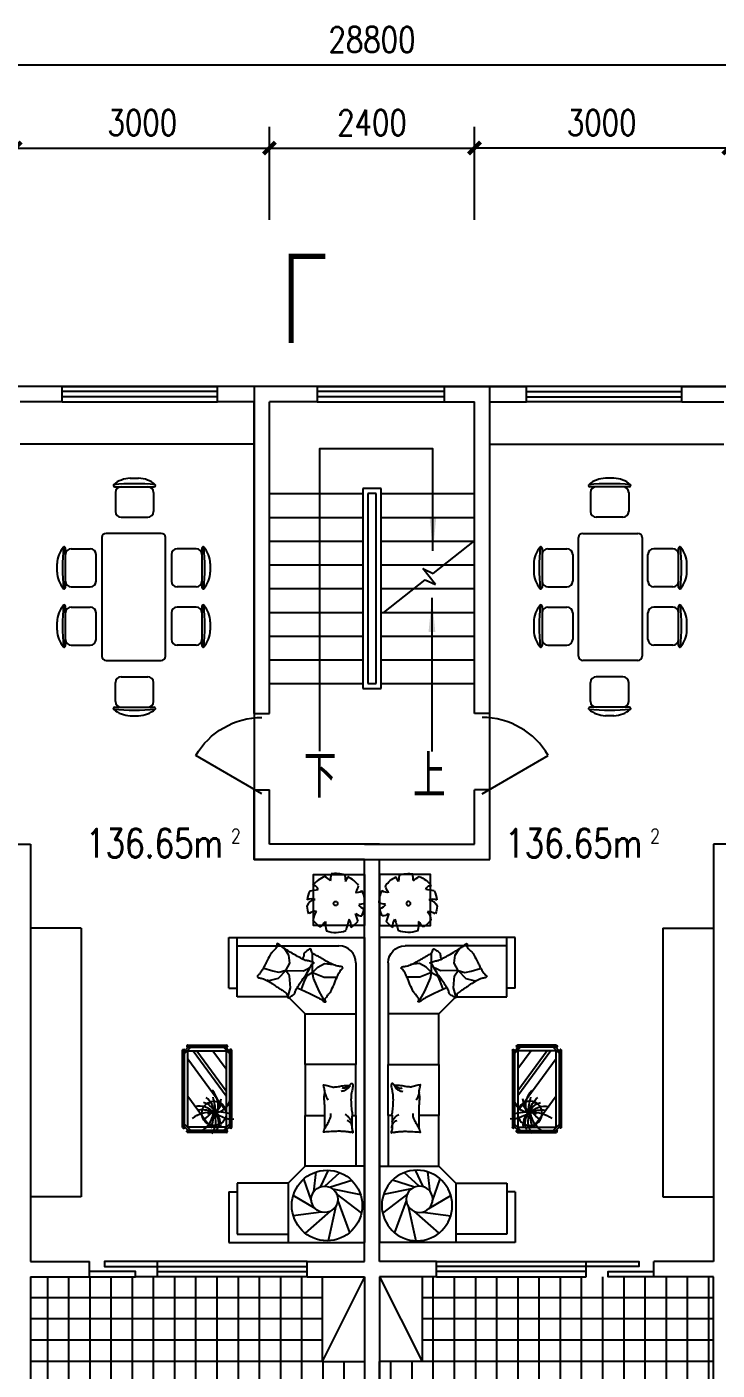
# Model space of a CAD drawing. Header units: millimetres. Extents: x 1580 to 35621, y 690 to 28147.
# Drawn here: x 17051 to 25196, y 12256 to 28100 of the extents above; entities that cross this region are included whole.
import ezdxf
from ezdxf.enums import TextEntityAlignment as Align

# ---------------------------------------------------------------- set-up
doc = ezdxf.new("R2010")
doc.units = ezdxf.units.MM
for name, color, linetype in [('FUR', 6, 'Continuous'), ('PUB_DIM', 3, 'Continuous'), ('PUB_TEXT', 7, 'Continuous'), ('RUB', 113, 'Continuous'), ('STAIR', 2, 'Continuous'), ('WALL', 4, 'Continuous'), ('WINDOW', 5, 'Continuous'), ('WINDOW_TEXT', 7, 'Continuous')]:
    doc.layers.add(name, color=color, linetype=linetype)
doc.styles.add('_HT64F', font='txt.shx', dxfattribs={"width": 0.8, "bigfont": 'HT64F.shx'})
doc.styles.add('DIM_FONT', font='SIMPLEX.shx', dxfattribs={"width": 0.8})
doc.styles.add('SIMPLEX', font='SIMPLEX.SHX')
doc.styles.get("Standard").update_dxf_attribs({"font": 'arial.ttf'})
doc.dimstyles.new('DIMN', dxfattribs={"dimtxt": 300, "dimasz": 1, "dimexe": 250, "dimexo": 300, "dimgap": 150, "dimtad": 1, "dimdec": 0, "dimdsep": 46, "dimtxsty": 'DIM_FONT', "dimblk": '_DIMX', "dimblk1": 'ARCHTICK', "dimblk2": 'ARCHTICK', "dimcen": 0.1, "dimclrt": 7, "dimadec": 0, "dimazin": 0, "dimtfac": 1, "dimtdec": 0, "dimtix": 1, "dimtmove": 2, "dimatfit": 3, "dimldrblk": '_DIMX', "dimfxl": 1, "dimtolj": 1, "dimtzin": 0, "dimarcsym": 0})

# ---------------------------------------------------------------- blocks, each defined once
blk = doc.blocks.new('_WBLK')
for p, q in [((-0.5, 0.5), (0.5, 0.5)), ((0.5, 0.1667), (-0.5, 0.1667)), ((0.5, -0.1667), (-0.5, -0.1667)), ((-0.5, -0.5), (0.5, -0.5))]:
    blk.add_line(p, q)
at = {"layer": 'WINDOW_TEXT', "style": 'SIMPLEX', "flags": 9}
blk.add_attdef('A', text='', height=1, dxfattribs=at).set_placement((0, 1.5), align=Align.MIDDLE)
blk = doc.blocks.new('_DIMX')
at = {"const_width": 50}
blk.add_lwpolyline([(-70, -70), (70, 70)], dxfattribs=at)
blk = doc.blocks.new('*D41')
at = {"color": 0, "linetype": 'ByBlock', "transparency": 16777216}
for p, q in [((-132210, -18187), (-132210, -16110)), ((-103390, -18187), (-103390, -16110)), ((-132209, -16360), (-103391, -16360))]:
    blk.add_line(p, q, dxfattribs=at)
at = {"layer": 'DEFPOINTS', "color": 0, "linetype": 'ByBlock', "transparency": 16777216}
for p in [(-103390, -16360), (-132210, -18487), (-103390, -18487)]:
    blk.add_point(p, dxfattribs=at)
at = {"color": 0, "linetype": 'ByBlock', "transparency": 16777216, "rotation": 180}
blk.add_blockref('_DIMX', (-132210, -16360), dxfattribs=at)
at = {"color": 0, "linetype": 'ByBlock', "transparency": 16777216}
blk.add_blockref('_DIMX', (-103390, -16360), dxfattribs=at)
at = {"color": 7, "linetype": 'ByBlock', "transparency": 16777216, "insert": (-117800, -16060), "char_height": 300, "attachment_point": 5, "style": 'DIM_FONT'}
blk.add_mtext('\\A1;28800', dxfattribs=at)
blk = doc.blocks.new('_ARCHTICK')
at = {"color": 0, "linetype": 'ByBlock', "const_width": 0.15}
blk.add_lwpolyline([(-0.5, -0.5), (0.5, 0.5)], dxfattribs=at)
blk = doc.blocks.new('*D39')
at = {"color": 0, "linetype": 'ByBlock', "transparency": 16777216}
for p, q in [((-119010, -18187), (-119010, -17090)), ((-116590, -18187), (-116590, -17090)), ((-119009, -17340), (-116591, -17340))]:
    blk.add_line(p, q, dxfattribs=at)
at = {"layer": 'DEFPOINTS', "color": 0, "linetype": 'ByBlock', "transparency": 16777216}
for p in [(-116590, -17340), (-119010, -18487), (-116590, -18487)]:
    blk.add_point(p, dxfattribs=at)
at = {"color": 0, "linetype": 'ByBlock', "transparency": 16777216, "rotation": 180}
blk.add_blockref('_DIMX', (-119010, -17340), dxfattribs=at)
at = {"color": 0, "linetype": 'ByBlock', "transparency": 16777216}
blk.add_blockref('_DIMX', (-116590, -17340), dxfattribs=at)
at = {"color": 7, "linetype": 'ByBlock', "transparency": 16777216, "insert": (-117800, -17040), "char_height": 300, "attachment_point": 5, "style": 'DIM_FONT'}
blk.add_mtext('\\A1;2400', dxfattribs=at)
blk = doc.blocks.new('M_C56KIS')
for p, q in [((62, 318), (72, 242)), ((72, 242), (101, 299)), ((101, 299), (101, 299))]:
    blk.add_line(p, q)
blk.add_lwpolyline([(294, 325), (294, -275), (-306, -275), (-306, 325)], close=True)
blk.add_circle((-46, -16), 24.7)
for centre, radius, start, end in [((-666, 365), 570, 348.5728, 356.6649), ((-46, -12), 348, 72.0426, 98.475), ((-307, 139), 56.5, 8.941, 100.0107), ((-46, -12), 340, 112.0103, 142.6392), ((-371, -22), 380, 45.9782, 58.5315), ((-46, -12), 341, 37.2751, 64.8245), ((82, 215), 145, 319.7203, 351.7151), ((-277, -88), 115, 97.3912, 159.6952), ((-332, -105), 143, 71.8009, 110.5991), ((-46, -12), 338, 154.3498, 173.0356), ((-402, 850), 718, 274.1465, 282.1238), ((207, 198), 84.2, 254.8555, 310.96), ((-46, -12), 345, 0.5321, 25.5856), ((-46, -12), 342, 185.9236, 201.5277), ((-287, -214), 106, 81.8314, 131.8278), ((-119, -230), 194, 141.6582, 174.3093), ((1199, 167), 1058, 196.6397, 201.9099), ((262, -63), 99.6, 227.0454, 270.9651), ((241, 102), 125, 263.2775, 297.8128), ((333, 45), 131, 215.3868, 249.7411), ((-46, -12), 344, 334.0767, 348.9021), ((-46, -12), 333, 216.594, 237.4464), ((-456, -26), 353, 310.8536, 325.193), ((259, -243), 425, 177.9455, 193.2146), ((1320, -611), 1274, 161.2865, 167.5451), ((-13, -284), 151, 354.7323, 32.8544), ((-46, -12), 339, 302.6098, 320.6752), ((-46, -12), 346, 251.5307, 290.63)]:
    blk.add_arc(centre, radius, start, end)
at = {"style": 'DIM_FONT', "width": 0.8, "flags": 9}
for tag in ['XSIZE', 'YSIZE']:
    blk.add_attdef(tag, (0, 0), '', height=0.5, dxfattribs=at)
blk = doc.blocks.new('M_C53SIZ')
for p, q in [((-1600, 3002), (-1600, 3600)), ((-1600, 3600), (0, 3600)), ((-1500, 2900), (-1500, 3600)), ((-1500, 3500), (-300, 3500)), ((0, 3600), (0, 0)), ((-892, 3391), (-943, 3468)), ((-881, 3297), (-892, 3391)), ((-612, 3308), (-612, 3414)), ((-1187, 3234), (-1190, 3241)), ((-1081, 3201), (-1187, 3234)), ((-1005, 3188), (-1081, 3201)), ((-926, 3209), (-1016, 3115)), ((-926, 3209), (-1005, 3188)), ((-926, 3209), (-881, 3297)), ((-884, 3146), (-926, 3209)), ((-926, 3209), (-717, 3204)), ((-717, 3204), (-657, 3238)), ((-612, 3185), (-681, 3147)), ((-657, 3238), (-642, 3246)), ((-612, 3185), (-612, 3291)), ((-612, 3185), (-548, 3248)), ((-612, 3185), (-474, 3132)), ((-600, 3121), (-612, 3185)), ((-548, 3248), (-469, 3292)), ((-469, 3292), (-366, 3279)), ((-100, 3300), (-100, 2100)), ((-1126, 3087), (-1152, 3094)), ((-1016, 3115), (-1126, 3087)), ((-872, 3006), (-884, 3146)), ((-711, 3086), (-746, 2990)), ((-681, 3147), (-711, 3086)), ((-534, 2965), (-600, 3121)), ((-474, 3132), (-323, 3133)), ((-1600, 3002), (-1500, 3002)), ((-900, 2900), (-1500, 2900)), ((-902, 2894), (-872, 3006)), ((-700, 2700), (-900, 2900)), ((-461, 2839), (-534, 2965)), ((-700, 2100), (-700, 2700)), ((-700, 2700), (-100, 2700)), ((-700, 2100), (-700, 1500)), ((-100, 2100), (-700, 2100)), ((-100, 1500), (-100, 2100)), ((-700, 1500), (-465, 1500)), ((-700, 900), (-700, 1500)), ((-146, 1500), (-100, 1500)), ((-100, 1500), (-100, 900)), ((-700, 900), (-900, 700)), ((0, 900), (-700, 900)), ((-598, 601), (-570, 834)), ((-514, 661), (-422, 854)), ((-465, 667), (-289, 826)), ((-1500, 700), (-1500, 100)), ((-900, 700), (-1500, 700)), ((-900, 700), (-900, 0)), ((-625, 494), (-716, 751)), ((-410, 655), (-150, 736)), ((-375, 634), (-46, 568)), ((-1600, 600), (-1600, 0)), ((-1600, 600), (-1500, 600)), ((-582, 402), (-840, 555)), ((-331, 575), (-35, 347)), ((-315, 492), (-176, 118)), ((-510, 360), (-839, 316)), ((-403, 370), (-699, 112)), ((-336, 432), (-428, 22)), ((-1600, 0), (0, 0)), ((-1500, 100), (-900, 100))]:
    blk.add_line(p, q)
blk.add_lwpolyline([(-1231, 3177, -0.101392), (-1255, 3153, 0.223768), (-1263, 3140, 0.25558), (-1261, 3134, 0.081563), (-1245, 3125, 0.071805), (-1226, 3121, -0.069985), (-1207, 3117, -0.03546), (-1144, 3089, -0.029432), (-1074, 3047, -0.001554), (-1040, 3023, 0.00152), (-1006, 3000, 0.004735), (-971, 2976, -0.00382), (-927, 2946, -0.296001), (-910, 2906, 0.649774), (-889, 2891, 0.02319), (-883, 2895, -0.0288), (-878, 2898, -0.005727), (-869, 2903, 0.004358), (-858, 2910, 0.027528), (-836, 2924, 0.046214), (-824, 2935, 0.194121), (-817, 2953, -0.133719), (-810, 2979, -0.011505), (-784, 3023, -0.008882), (-747, 3080, -0.012426), (-696, 3150, 0.033612), (-679, 3177), (-645, 3237), (-619, 3283, -0.224341), (-601, 3295, 0.722772), (-600, 3305, 0.103513), (-604, 3306, -0.053465), (-612, 3308, -0.030109), (-637, 3316, 0.031436), (-661, 3324, 0.05324), (-678, 3326, -0.05518), (-694, 3329, -0.056271), (-721, 3340, -0.0108), (-854, 3414, -0.00456), (-943, 3468, -0.01125), (-978, 3491, -0.069394), (-997, 3507, 0.079756), (-1013, 3521, 0.106399), (-1028, 3527, 0.328642), (-1033, 3524, 0.299547), (-1032, 3517, -0.189917), (-1028, 3506, -0.033518), (-1029, 3494, -0.075627), (-1031, 3489, -0.053489), (-1036, 3481, -0.017838), (-1054, 3460, -0.038394), (-1078, 3437, 0.059529), (-1093, 3422, 0.035943), (-1111, 3395, 0.011245), (-1158, 3306, 0.006203), (-1178, 3265, -0.010783), (-1190, 3241, -0.019485), (-1198, 3228, -0.005062)], format="xyb", close=True)
for points in [[(-794, 3007, -0.025626), (-781, 3002, -0.0108), (-643, 2938, -0.00456), (-550, 2891, -0.01125), (-513, 2871, -0.069394), (-494, 2856, 0.079756), (-477, 2843, 0.106399), (-461, 2839, 0.328642), (-456, 2842, 0.299547), (-458, 2850, -0.189917), (-462, 2860, -0.033518), (-462, 2872, -0.075627), (-461, 2877, -0.053489), (-457, 2885, -0.017838), (-440, 2908, -0.038394), (-418, 2933, 0.059529), (-404, 2949, 0.035943), (-389, 2977, 0.011245), (-348, 3069, 0.006203), (-331, 3112, -0.010783), (-321, 3136, -0.019485), (-315, 3150, -0.005062), (-286, 3203, -0.101392), (-264, 3229, 0.223768), (-256, 3243, 0.25558), (-259, 3249, 0.081563), (-276, 3257, 0.071805), (-295, 3259, -0.069985), (-315, 3262, -0.03546), (-379, 3284, -0.029432), (-452, 3321, -0.001554), (-487, 3342, 0.00152), (-523, 3363, 0.004735), (-560, 3384, -0.00382), (-606, 3410, -0.296001), (-626, 3449, 0.649774), (-649, 3462, 0.02319), (-654, 3458, -0.0288), (-659, 3454, -0.005727), (-667, 3449, 0.004358), (-678, 3441, 0.027528), (-699, 3425, 0.046214), (-710, 3413, 0.194121), (-716, 3395, -0.133719), (-720, 3369, -0.005779), (-732, 3345, -0.008882)], [(-173, 1851, -0.263368), (-156, 1876, -0.494818), (-139, 1868, -0.049225), (-137, 1852, -0.036831), (-139, 1830, -0.031893), (-146, 1796, 0.035782), (-152, 1766, 0.032941), (-158, 1685, 0.026564), (-152, 1585, 0.017905), (-148, 1551, -0.033397), (-146, 1533, -0.03204), (-146, 1500, 0.018442), (-149, 1442, 0.010837), (-148, 1383, 0.014624), (-146, 1340, 0.111249), (-139, 1320, -0.153708), (-135, 1305, -0.076444), (-137, 1298, -0.215512), (-139, 1296, -0.585858), (-142, 1299, 0.363489), (-144, 1303, 0.191716), (-154, 1303, -0.129675), (-169, 1301, -0.01735), (-184, 1304, 0.019326), (-198, 1306, 0.018818), (-259, 1312, 0.021828), (-313, 1313, 0.006204), (-343, 1312, 0.001963), (-439, 1306, 0.028341), (-472, 1303, -0.117014), (-480, 1303, -0.36606), (-481, 1304, -0.03973), (-478, 1317, -0.048309), (-473, 1329, 0.062981), (-470, 1339, 0.04058), (-467, 1360, 0.014345), (-465, 1420, 0.005484), (-465, 1533, 0.007153), (-468, 1619, 0.008762), (-471, 1657, -0.008153), (-473, 1699, -0.06251), (-469, 1750, 0.078669), (-467, 1791, 0.047825), (-472, 1811, -0.034494), (-478, 1839, -0.023571), (-481, 1862, -0.510228), (-480, 1862), (-453, 1856), (-379, 1837, 0.073041), (-361, 1835, 0.023305), (-306, 1841, 0.018299), (-285, 1844, -0.01097), (-251, 1851, -0.042281), (-220, 1853, -0.027201), (-172, 1851)], [(-467, 1769, 0.009729), (-459, 1745, 0.009729), (-450, 1721, 0.007971), (-441, 1701, 0.007971), (-433, 1682)], [(-173, 1851, -0.077379), (-195, 1819, -0.077379), (-227, 1797, -0.047525), (-249, 1788, -0.047525), (-272, 1783)], [(-187, 1852, -0.05369), (-199, 1839, -0.070312), (-210, 1832, -0.015448), (-217, 1829, -0.013244), (-227, 1825, -0.082127), (-243, 1823, -0.064164), (-264, 1825)], [(-468, 1347, 0.016108), (-445, 1382, 0.024599), (-431, 1406, 0.009477), (-410, 1450, 0.015937), (-399, 1477, 0.072521), (-396, 1492, 0.033339), (-396, 1524)], [(-149, 1424, 0.027842), (-159, 1446, 0.048685), (-166, 1457, 0.023666), (-188, 1482, 0.031223), (-206, 1499, 0.046801), (-213, 1504, 0.023191), (-228, 1511)], [(-144, 1350, 0.088153), (-147, 1381, 0.088153), (-161, 1410, 0.077547), (-180, 1429, 0.077547), (-205, 1442)]]:
    blk.add_lwpolyline(points, format="xyb")
for centre, radius in [((-441, 438), 416), ((-470, 511), 156)]:
    blk.add_circle(centre, radius)
blk.add_arc((-300, 3300), 200, 0, 90)
at = {"style": 'DIM_FONT', "width": 0.8, "flags": 9}
for tag in ['XSIZE', 'YSIZE']:
    blk.add_attdef(tag, (0, 0), '', height=0.5, dxfattribs=at)
blk = doc.blocks.new('M_C57NTX')
for p, q in [((-496, -226), (-496, 233)), ((-486, 243), (-481, 243)), ((-427, 268), (-471, 224)), ((-399, 268), (-471, 196)), ((-471, -226), (-471, 233)), ((-446, 283), (-446, 278)), ((-436, 293), (473, 293)), ((-436, 268), (473, 268)), ((-431, 72), (-217, 228)), ((-431, -116), (43, 228)), ((-431, -159), (102, 228)), ((-336, -222), (283, 228)), ((436, 268), (509, 196)), ((465, 268), (509, 224)), ((483, 283), (483, 278)), ((509, 233), (509, -226)), ((524, 243), (519, 243)), ((534, 233), (534, -226)), ((106, -222), (469, 42)), ((-486, -236), (-481, -236)), ((-399, -262), (-471, -189)), ((-427, -262), (-471, -218)), ((-446, -277), (-446, -272)), ((473, -262), (-436, -262)), ((473, -287), (-436, -287)), ((436, -262), (509, -189)), ((465, -262), (509, -218)), ((483, -277), (483, -272)), ((524, -236), (519, -236))]:
    blk.add_line(p, q)
blk.add_lwpolyline([(-431, -222), (-431, 228), (469, 228), (469, -222)], close=True)
at = {"const_width": 12}
for points in [[(225, 150, 1), (237, 150, 1)], [(409, 163, 1), (421, 163, 1)], [(123, 120, 1), (135, 120, 1)], [(189, 24, 1), (201, 24, 1)], [(253, 126, 1), (265, 126, 1)], [(264, 18, 1), (276, 18, 1)], [(277, 84, 1), (289, 84, 1)], [(288, 107, 1), (300, 107, 1)], [(294, 93, 1), (306, 93, 1)], [(297, 74, 1), (309, 74, 1)], [(305, 18, 1), (317, 18, 1)], [(308, 87, 1), (320, 87, 1)], [(418, 27, 1), (430, 27, 1)], [(486, 90, 1), (498, 90, 1)], [(220, -38, 1), (232, -38, 1)], [(324, -108, 1), (336, -108, 1)]]:
    blk.add_lwpolyline(points, format="xyb", close=True, dxfattribs=at)
blk.add_circle((308, 86), 144)
for centre, radius, start, end in [((156, 293), 219, 342.9456, 6.4814), ((-486, 233), 10, 90, 180), ((-481, 233), 10, 0, 90), ((-436, 283), 10, 90, 180), ((-436, 278), 10, 180, 270), ((110, -88), 259, 48.7581, 83.8624), ((109, 83), 193, 6.9904, 78.0284), ((176, 42), 126, 28.8901, 78.4579), ((781, 125), 490, 163.8561, 179.1105), ((-395, 504), 810, 328.9873, 340.361), ((448, -69), 233, 85.8741, 126.9558), ((473, 283), 10, 0, 90), ((473, 278), 10, 270, 0), ((519, 233), 10, 90, 180), ((524, 233), 10, 0, 90), ((228, -157), 293, 78.5516, 130.9815), ((280, -402), 502, 88.3286, 108.729), ((344, -194), 291, 103.0452, 139.7766), ((364, -84), 190, 114.0956, 166.2953), ((482, -98), 260, 134.4861, 189.3762), ((613, -62), 346, 155.0888, 185.9637), ((267, -555), 642, 70.5249, 87.8244), ((624, 28), 325, 171.2496, 218.2333), ((421, -27), 169, 62.9909, 135.9102), ((404, -128), 234, 53.3231, 115.7633), ((-1013, -1156), 1790, 39.0488, 42.6799), ((269, -208), 287, 31.315, 82.1378), ((-486, -226), 10, 180, 270), ((-481, -226), 10, 270, 0), ((-436, -272), 10, 90, 180), ((-436, -277), 10, 180, 270), ((473, -272), 10, 0, 90), ((473, -277), 10, 270, 0), ((519, -226), 10, 180, 270), ((524, -226), 10, 270, 0)]:
    blk.add_arc(centre, radius, start, end)
at = {"style": 'DIM_FONT', "width": 0.8, "flags": 9}
for tag in ['XSIZE', 'YSIZE']:
    blk.add_attdef(tag, (0, 0), '', height=0.5, dxfattribs=at)
blk = doc.blocks.new('_DBLK')
blk.add_line((-0.5, 0), (0, -0.866))
blk.add_arc((-0.5, 0), 1, 300, 0)
at = {"style": 'SIMPLEX', "flags": 9}
blk.add_attdef('A', text='', height=1, dxfattribs=at).set_placement((0, 1.5), align=Align.MIDDLE)
blk = doc.blocks.new('*D25')
at = {"color": 0, "linetype": 'ByBlock', "transparency": 16777216}
for p, q in [((-122010, -18187), (-122010, -17090)), ((-119010, -18187), (-119010, -17090)), ((-122009, -17340), (-119011, -17340))]:
    blk.add_line(p, q, dxfattribs=at)
at = {"layer": 'DEFPOINTS', "color": 0, "linetype": 'ByBlock', "transparency": 16777216}
for p in [(-119010, -17340), (-122010, -18487), (-119010, -18487)]:
    blk.add_point(p, dxfattribs=at)
at = {"color": 0, "linetype": 'ByBlock', "transparency": 16777216, "rotation": 180}
blk.add_blockref('_DIMX', (-122010, -17340), dxfattribs=at)
at = {"color": 0, "linetype": 'ByBlock', "transparency": 16777216}
blk.add_blockref('_DIMX', (-119010, -17340), dxfattribs=at)
at = {"color": 7, "linetype": 'ByBlock', "transparency": 16777216, "insert": (-120510, -17040), "char_height": 300, "attachment_point": 5, "style": 'DIM_FONT'}
blk.add_mtext('\\A1;3000', dxfattribs=at)
blk = doc.blocks.new('_ARROW')
blk.add_solid([(0, 0), (-1, 0.1), (-1, -0.1)])
blk = doc.blocks.new('*D30')
at = {"color": 0, "linetype": 'ByBlock', "transparency": 16777216}
for p, q in [((-116590, -18187), (-116590, -17090)), ((-113590, -18187), (-113590, -17090)), ((-113591, -17340), (-116589, -17340))]:
    blk.add_line(p, q, dxfattribs=at)
at = {"layer": 'DEFPOINTS', "color": 0, "linetype": 'ByBlock', "transparency": 16777216}
for p in [(-116590, -17340), (-116590, -18487), (-113590, -18487)]:
    blk.add_point(p, dxfattribs=at)
at = {"color": 0, "linetype": 'ByBlock', "transparency": 16777216, "rotation": 180}
blk.add_blockref('_DIMX', (-116590, -17340), dxfattribs=at)
at = {"color": 0, "linetype": 'ByBlock', "transparency": 16777216}
blk.add_blockref('_DIMX', (-113590, -17340), dxfattribs=at)
at = {"color": 7, "linetype": 'ByBlock', "transparency": 16777216, "insert": (-115090, -17040), "char_height": 300, "attachment_point": 5, "style": 'DIM_FONT'}
blk.add_mtext('\\A1;3000', dxfattribs=at)
blk = doc.blocks.new('A$C102A0961')
at = {"layer": 'RUB'}
h = blk.add_hatch(dxfattribs=at)
h.set_pattern_fill('NET', color=256, scale=2000, style=0)
h.set_pattern_definition([(0, (70296.6, 3363.12), (0, 250), []), (90, (70296.6, 3363.12), (-250, 2e-14), [])])
h.paths.add_polyline_path([(17606.8, 4414.1), (17606.8, 5294.1), (17106.8, 5294.1), (17106.8, 6294.1), (16929.8, 6294.1), (15164.5, 6294.1), (14904.4, 6294.1), (14364.5, 6294.1), (13666.8, 6294.1), (13666.8, 4414.1)])
h = blk.add_hatch(dxfattribs=at)
h.set_pattern_fill('NET', color=256, scale=2000, style=0)
h.set_pattern_definition([(180, (-34902.92, 3363.12), (0, 250), []), (90, (-34902.92, 3363.12), (250, 2e-14), [])])
h.paths.add_polyline_path([(17786.8, 5294.1), (18286.8, 5294.1), (18286.8, 6294.1), (18463.9, 6294.1), (20229.2, 6294.1), (20489.3, 6294.1), (21029.2, 6294.1), (21726.8, 6294.1), (21726.8, 4414.1), (17786.8, 4414.1)])
for p, q in [((14843.8, 15712.5), (14942.9, 15712.5)), ((20549.9, 15712.5), (20450.8, 15712.5)), ((14663.3, 15612.5), (15123.3, 15612.5)), ((14668.3, 15545), (14668.3, 15320)), ((15118.3, 15545), (15118.3, 15320)), ((20730.3, 15612.5), (20270.3, 15612.5)), ((20275.3, 15545), (20275.3, 15320)), ((20725.3, 15545), (20725.3, 15320)), ((14735.8, 15252.5), (15050.8, 15252.5)), ((20657.8, 15252.5), (20342.8, 15252.5)), ((15209.7, 15061.7), (14559.7, 15061.7)), ((20184, 15061.7), (20834, 15061.7)), ((14509.7, 15011.7), (14509.7, 13611.7)), ((15259.7, 13611.7), (15259.7, 15011.7)), ((20134, 13611.7), (20134, 15011.7)), ((20884, 15011.7), (20884, 13611.7)), ((14080.5, 14425.1), (14080.5, 14885.1)), ((14148, 14880.1), (14373, 14880.1)), ((14440.5, 14497.6), (14440.5, 14812.6)), ((15329, 14812.6), (15329, 14497.6)), ((15621.5, 14880.1), (15396.5, 14880.1)), ((15689, 14885.1), (15689, 14425.1)), ((19704.7, 14885.1), (19704.7, 14425.1)), ((19772.2, 14880.1), (19997.2, 14880.1)), ((20064.7, 14812.6), (20064.7, 14497.6)), ((20953.2, 14497.6), (20953.2, 14812.6)), ((21245.7, 14880.1), (21020.7, 14880.1)), ((21313.2, 14425.1), (21313.2, 14885.1)), ((13980.5, 14605.6), (13980.5, 14704.7)), ((15789, 14704.7), (15789, 14605.6)), ((19604.7, 14704.7), (19604.7, 14605.6)), ((21413.2, 14605.6), (21413.2, 14704.7)), ((14148, 14430.1), (14373, 14430.1)), ((15621.5, 14430.1), (15396.5, 14430.1)), ((19772.2, 14430.1), (19997.2, 14430.1)), ((21245.7, 14430.1), (21020.7, 14430.1)), ((14080.5, 13738.3), (14080.5, 14198.3)), ((14148, 14193.3), (14373, 14193.3)), ((14440.5, 13810.8), (14440.5, 14125.8)), ((15329, 14125.8), (15329, 13810.8)), ((15621.5, 14193.3), (15396.5, 14193.3)), ((15689, 14198.3), (15689, 13738.3)), ((19704.7, 14198.3), (19704.7, 13738.3)), ((19772.2, 14193.3), (19997.2, 14193.3)), ((20064.7, 14125.8), (20064.7, 13810.8)), ((20953.2, 13810.8), (20953.2, 14125.8)), ((21245.7, 14193.3), (21020.7, 14193.3)), ((21313.2, 13738.3), (21313.2, 14198.3)), ((13980.5, 13918.7), (13980.5, 14017.9)), ((15789, 14017.9), (15789, 13918.7)), ((19604.7, 14017.9), (19604.7, 13918.7)), ((21413.2, 13918.7), (21413.2, 14017.9)), ((14148, 13743.3), (14373, 13743.3)), ((15621.5, 13743.3), (15396.5, 13743.3)), ((19772.2, 13743.3), (19997.2, 13743.3)), ((21245.7, 13743.3), (21020.7, 13743.3)), ((14559.7, 13561.7), (15209.7, 13561.7)), ((20834, 13561.7), (20184, 13561.7)), ((14735.8, 13371), (15050.8, 13371)), ((20657.8, 13371), (20342.8, 13371)), ((14668.3, 13078.5), (14668.3, 13303.5)), ((15118.3, 13078.5), (15118.3, 13303.5)), ((20275.3, 13078.5), (20275.3, 13303.5)), ((20725.3, 13078.5), (20725.3, 13303.5)), ((14663.3, 13011), (15123.3, 13011)), ((20730.3, 13011), (20270.3, 13011)), ((14843.8, 12911), (14942.9, 12911)), ((20549.9, 12911), (20450.8, 12911)), ((17106.8, 6294.1), (17106.8, 5294.1)), ((17606.8, 6294.1), (17106.8, 5294.1)), ((17786.8, 6294.1), (18286.8, 5294.1)), ((18286.8, 6294.1), (18286.8, 5294.1)), ((17106.8, 5294.1), (17606.8, 5294.1)), ((18286.8, 5294.1), (17786.8, 5294.1))]:
    blk.add_line(p, q)
at = {"const_width": 60}
blk.add_lwpolyline([(16743.2, 17308.2), (16743.2, 18329.1), (17148, 18329.1)], dxfattribs=at)
for centre, radius, start, end in [((14853.5, 15397.1), 315.6, 91.76514, 130.72654), ((14933.2, 15397.1), 315.6, 49.27346, 88.23486), ((20460.5, 15397.1), 315.6, 91.76514, 130.72654), ((20540.2, 15397.1), 315.6, 49.27346, 88.23486), ((14654.1, 15628.7), 10, 130.72654, 202.66999), ((14663.3, 15632.5), 20, 202.66999, 270), ((14893.3, 12934.7), 2712.7, 84.8023, 95.1977), ((14735.8, 15545), 67.5, 90, 180), ((15050.8, 15545), 67.5, 0, 90), ((15123.3, 15632.5), 20, 270, 337.33001), ((15132.6, 15628.7), 10, 337.33001, 49.27346), ((20261.1, 15628.7), 10, 130.72654, 202.66999), ((20270.3, 15632.5), 20, 202.66999, 270), ((20500.3, 12934.7), 2712.7, 84.8023, 95.1977), ((20342.8, 15545), 67.5, 90, 180), ((20657.8, 15545), 67.5, 0, 90), ((20730.3, 15632.5), 20, 270, 337.33001), ((20739.6, 15628.7), 10, 337.33001, 49.27346), ((14735.8, 15320), 67.5, 180, 270), ((15050.8, 15320), 67.5, 270, 0), ((20342.8, 15320), 67.5, 180, 270), ((20657.8, 15320), 67.5, 270, 0), ((14559.7, 15011.7), 50, 90, 180), ((15209.7, 15011.7), 50, 0, 90), ((20184, 15011.7), 50, 90, 180), ((20834, 15011.7), 50, 0, 90), ((14295.9, 14695), 315.6, 139.27346, 178.23486), ((16758.3, 14655.1), 2712.7, 174.8023, 185.1977), ((14064.3, 14894.4), 10, 67.33001, 139.27346), ((14060.5, 14885.1), 20, 0, 67.33001), ((15709, 14885.1), 20, 112.66999, 180), ((15705.1, 14894.4), 10, 40.72654, 112.66999), ((13011.1, 14655.1), 2712.7, 354.8023, 5.1977), ((15473.5, 14695), 315.6, 1.76514, 40.72654), ((19920.1, 14695), 315.6, 139.27346, 178.23486), ((22382.5, 14655.1), 2712.7, 174.8023, 185.1977), ((19688.6, 14894.4), 10, 67.33001, 139.27346), ((19684.7, 14885.1), 20, 0, 67.33001), ((21333.2, 14885.1), 20, 112.66999, 180), ((21329.4, 14894.4), 10, 40.72654, 112.66999), ((18635.4, 14655.1), 2712.7, 354.8023, 5.1977), ((21097.8, 14695), 315.6, 1.76514, 40.72654), ((14148, 14812.6), 67.5, 90, 180), ((14373, 14812.6), 67.5, 0, 90), ((15396.5, 14812.6), 67.5, 90, 180), ((15621.5, 14812.6), 67.5, 0, 90), ((19772.2, 14812.6), 67.5, 90, 180), ((19997.2, 14812.6), 67.5, 0, 90), ((21020.7, 14812.6), 67.5, 90, 180), ((21245.7, 14812.6), 67.5, 0, 90), ((14295.9, 14615.3), 315.6, 181.76514, 220.72654), ((15473.5, 14615.3), 315.6, 319.27346, 358.23486), ((19920.1, 14615.3), 315.6, 181.76514, 220.72654), ((21097.8, 14615.3), 315.6, 319.27346, 358.23486), ((14060.5, 14425.1), 20, 292.66999, 0), ((14148, 14497.6), 67.5, 180, 270), ((14373, 14497.6), 67.5, 270, 0), ((15396.5, 14497.6), 67.5, 180, 270), ((15621.5, 14497.6), 67.5, 270, 0), ((15709, 14425.1), 20, 180, 247.33001), ((19684.7, 14425.1), 20, 292.66999, 0), ((19772.2, 14497.6), 67.5, 180, 270), ((19997.2, 14497.6), 67.5, 270, 0), ((21020.7, 14497.6), 67.5, 180, 270), ((21245.7, 14497.6), 67.5, 270, 0), ((21333.2, 14425.1), 20, 180, 247.33001), ((14064.3, 14415.9), 10, 220.72654, 292.66999), ((15705.1, 14415.9), 10, 247.33001, 319.27346), ((19688.6, 14415.9), 10, 220.72654, 292.66999), ((21329.4, 14415.9), 10, 247.33001, 319.27346), ((14295.9, 14008.2), 315.6, 139.27346, 178.23486), ((16758.3, 13968.3), 2712.7, 174.8023, 185.1977), ((14064.3, 14207.5), 10, 67.33001, 139.27346), ((14060.5, 14198.3), 20, 0, 67.33001), ((14148, 14125.8), 67.5, 90, 180), ((14373, 14125.8), 67.5, 0, 90), ((15396.5, 14125.8), 67.5, 90, 180), ((15621.5, 14125.8), 67.5, 0, 90), ((15709, 14198.3), 20, 112.66999, 180), ((15705.1, 14207.5), 10, 40.72654, 112.66999), ((13011.1, 13968.3), 2712.7, 354.8023, 5.1977), ((15473.5, 14008.2), 315.6, 1.76514, 40.72654), ((19920.1, 14008.2), 315.6, 139.27346, 178.23486), ((22382.5, 13968.3), 2712.7, 174.8023, 185.1977), ((19688.6, 14207.5), 10, 67.33001, 139.27346), ((19684.7, 14198.3), 20, 0, 67.33001), ((19772.2, 14125.8), 67.5, 90, 180), ((19997.2, 14125.8), 67.5, 0, 90), ((21020.7, 14125.8), 67.5, 90, 180), ((21245.7, 14125.8), 67.5, 0, 90), ((21333.2, 14198.3), 20, 112.66999, 180), ((21329.4, 14207.5), 10, 40.72654, 112.66999), ((18635.4, 13968.3), 2712.7, 354.8023, 5.1977), ((21097.8, 14008.2), 315.6, 1.76514, 40.72654), ((14295.9, 13928.5), 315.6, 181.76514, 220.72654), ((14148, 13810.8), 67.5, 180, 270), ((14373, 13810.8), 67.5, 270, 0), ((15396.5, 13810.8), 67.5, 180, 270), ((15621.5, 13810.8), 67.5, 270, 0), ((15473.5, 13928.5), 315.6, 319.27346, 358.23486), ((19920.1, 13928.5), 315.6, 181.76514, 220.72654), ((19772.2, 13810.8), 67.5, 180, 270), ((19997.2, 13810.8), 67.5, 270, 0), ((21020.7, 13810.8), 67.5, 180, 270), ((21245.7, 13810.8), 67.5, 270, 0), ((21097.8, 13928.5), 315.6, 319.27346, 358.23486), ((14064.3, 13729.1), 10, 220.72654, 292.66999), ((14060.5, 13738.3), 20, 292.66999, 0), ((15709, 13738.3), 20, 180, 247.33001), ((15705.1, 13729.1), 10, 247.33001, 319.27346), ((19688.6, 13729.1), 10, 220.72654, 292.66999), ((19684.7, 13738.3), 20, 292.66999, 0), ((21333.2, 13738.3), 20, 180, 247.33001), ((21329.4, 13729.1), 10, 247.33001, 319.27346), ((14559.7, 13611.7), 50, 180, 270), ((15209.7, 13611.7), 50, 270, 0), ((20184, 13611.7), 50, 180, 270), ((20834, 13611.7), 50, 270, 0), ((14735.8, 13303.5), 67.5, 90, 180), ((15050.8, 13303.5), 67.5, 0, 90), ((20342.8, 13303.5), 67.5, 90, 180), ((20657.8, 13303.5), 67.5, 0, 90), ((14654.1, 12994.8), 10, 157.33001, 229.27346), ((14663.3, 12991), 20, 90, 157.33001), ((14735.8, 13078.5), 67.5, 180, 270), ((15050.8, 13078.5), 67.5, 270, 360), ((15123.3, 12991), 20, 22.66999, 90), ((15132.6, 12994.8), 10, 310.72654, 22.66999), ((20261.1, 12994.8), 10, 157.33001, 229.27346), ((20270.3, 12991), 20, 90, 157.33001), ((20342.8, 13078.5), 67.5, 180, 270), ((20657.8, 13078.5), 67.5, 270, 0), ((20730.3, 12991), 20, 22.66999, 90), ((20739.6, 12994.8), 10, 310.72654, 22.66999), ((14893.3, 15688.8), 2712.7, 264.8023, 275.1977), ((14853.5, 13226.4), 315.6, 229.27346, 268.23486), ((14933.2, 13226.4), 315.6, 271.76514, 310.72654), ((20460.5, 13226.4), 315.6, 229.27346, 268.23486), ((20500.3, 15688.8), 2712.7, 264.8023, 275.1977), ((20540.2, 13226.4), 315.6, 271.76514, 310.72654)]:
    blk.add_arc(centre, radius, start, end)
at = {"layer": 'FUR'}
for p, q in [((16306.8, 16114.1), (13546.8, 16114.1)), ((19086.8, 16114.1), (21846.8, 16114.1)), ((14266.8, 10403.8), (13666.8, 10403.8)), ((14266.8, 10403.8), (14266.8, 7238)), ((21126.8, 10403.8), (21126.8, 7238)), ((21126.8, 10403.8), (21726.8, 10403.8)), ((14266.8, 7238), (13666.8, 7238)), ((21126.8, 7238), (21726.8, 7238))]:
    blk.add_line(p, q, dxfattribs=at)
for points in [[(14364.5, 6294.1), (14904.4, 6294.1), (14904.4, 6354.1), (14364.5, 6354.1)], [(15164.5, 6294.1), (15164.5, 6474.1), (14540.3, 6474.1), (14540.3, 6414.1), (15164.5, 6414.1)], [(20222.7, 6294.1), (20222.7, 6474.1), (20846.9, 6474.1), (20846.9, 6414.1), (20222.7, 6414.1)], [(21022.7, 6294.1), (20482.8, 6294.1), (20482.8, 6354.1), (21022.7, 6354.1)]]:
    blk.add_lwpolyline(points, dxfattribs=at)
at = {"layer": 'PUB_DIM'}
for points in [[(18415.9, 14854.7), (18415.9, 16060.9), (17076, 16060.9), (17076, 12492.1)], [(18403.8, 14299.8), (18403.8, 12490.3)]]:
    blk.add_lwpolyline(points, dxfattribs=at)
at = {"layer": 'RUB'}
blk.add_line((15164.5, 6294.1), (14904.4, 6294.1), dxfattribs=at)
at = {"layer": 'STAIR'}
for p, q in [((16486.8, 15530.2), (17586.8, 15530.2)), ((17586.8, 15590.2), (17586.8, 13230.2)), ((17806.8, 15590.2), (17586.8, 15590.2)), ((17646.8, 15530.2), (17646.8, 13290.2)), ((17746.8, 15530.2), (17646.8, 15530.2)), ((17746.8, 13290.2), (17746.8, 15530.2)), ((17806.8, 13230.2), (17806.8, 15590.2)), ((17806.8, 15530.2), (18906.8, 15530.2)), ((16486.8, 15250.2), (17586.8, 15250.2)), ((17806.8, 15250.2), (18906.8, 15250.2)), ((16486.8, 14970.2), (17586.8, 14970.2)), ((17806.8, 14970.2), (18906.8, 14970.2)), ((18418.8, 14589.9), (18906.8, 14975.3)), ((16486.8, 14690.2), (17586.8, 14690.2)), ((17806.8, 14690.2), (18906.8, 14690.2)), ((18446, 14458.6), (18297.3, 14646.9)), ((18297.3, 14646.9), (18418.8, 14589.9)), ((17836.5, 14130.2), (18324.6, 14515.6)), ((18324.6, 14515.6), (18446, 14458.6)), ((16486.8, 14410.2), (17586.8, 14410.2)), ((17806.8, 14410.2), (18906.8, 14410.2)), ((16486.8, 14130.2), (17586.8, 14130.2)), ((17806.8, 14130.2), (18906.8, 14130.2)), ((16486.8, 13850.2), (17586.8, 13850.2)), ((17806.8, 13850.2), (18906.8, 13850.2)), ((16486.8, 13570.2), (17586.8, 13570.2)), ((17806.8, 13570.2), (18906.8, 13570.2)), ((16486.8, 13290.2), (17586.8, 13290.2)), ((17586.8, 13230.2), (17806.8, 13230.2)), ((17646.8, 13290.2), (17746.8, 13290.2)), ((17806.8, 13290.2), (18906.8, 13290.2))]:
    blk.add_line(p, q, dxfattribs=at)
at = {"layer": 'WALL'}
for p, q in [((14041.4, 16794.1), (13191.4, 16794.1)), ((14041.4, 16614.1), (14041.4, 16794.1)), ((15872.1, 16614.1), (15872.1, 16794.1)), ((17048, 16794.1), (15872.1, 16794.1)), ((17048, 16794.1), (17048, 16614.1)), ((18548, 16794.1), (18548, 16614.1)), ((18548, 16794.1), (19521.6, 16794.1)), ((19521.6, 16614.1), (19521.6, 16794.1)), ((21352.3, 16614.1), (21352.3, 16794.1)), ((21352.3, 16794.1), (22202.2, 16794.1)), ((14041.4, 16614.1), (13546.8, 16614.1)), ((16306.8, 16614.1), (15872.1, 16614.1)), ((16306.8, 12935.6), (16306.8, 16614.1)), ((16486.8, 12935.6), (16486.8, 16614.1)), ((17048, 16614.1), (16486.8, 16614.1)), ((18548, 16614.1), (18906.8, 16614.1)), ((18906.8, 12935.6), (18906.8, 16614.1)), ((19086.8, 12935.6), (19086.8, 16614.1)), ((19086.8, 16614.1), (19521.6, 16614.1)), ((19086.8, 16614.1), (19521.6, 16614.1)), ((21352.3, 16614.1), (21846.8, 16614.1)), ((16306.8, 12935.6), (16486.8, 12935.6)), ((19086.8, 12935.6), (18906.8, 12935.6)), ((16306.8, 12035.6), (16486.8, 12035.6)), ((16306.8, 11214.1), (16306.8, 12035.6)), ((16486.8, 11394.1), (16486.8, 12035.6)), ((19086.8, 12035.6), (18906.8, 12035.6)), ((18906.8, 11394.1), (18906.8, 12035.6)), ((19086.8, 11214.1), (19086.8, 12035.6)), ((11469.3, 11394.1), (13666.8, 11394.1)), ((13666.8, 11394.1), (13666.8, 6474.1)), ((17786.8, 11394.1), (16486.8, 11394.1)), ((17606.8, 11394.1), (18906.8, 11394.1)), ((21726.8, 11394.1), (21726.8, 6474.1)), ((23924.3, 11394.1), (21726.8, 11394.1)), ((17606.8, 11214.1), (16306.8, 11214.1)), ((17606.8, 6474.1), (17606.8, 11214.1)), ((17786.8, 11214.1), (19086.8, 11214.1)), ((17786.8, 6474.1), (17786.8, 11214.1)), ((13666.8, 6474.1), (14364.5, 6474.1)), ((14364.5, 6294.1), (14364.5, 6474.1)), ((16929.8, 6294.1), (16929.8, 6474.1)), ((16929.8, 6474.1), (17606.8, 6474.1)), ((18457.5, 6474.1), (17786.8, 6474.1)), ((18457.5, 6294.1), (18457.5, 6474.1)), ((21022.7, 6294.1), (21022.7, 6474.1)), ((21726.8, 6474.1), (21022.7, 6474.1)), ((13666.8, 6294.1), (13666.8, 4294.1)), ((13666.8, 6294.1), (14364.5, 6294.1)), ((16929.8, 6294.1), (17606.8, 6294.1)), ((17606.8, 6294.1), (17606.8, 4294.1)), ((18457.5, 6294.1), (17786.8, 6294.1)), ((17786.8, 6294.1), (17786.8, 4294.1)), ((21726.8, 6294.1), (21022.7, 6294.1)), ((21726.8, 4294.1), (21726.8, 6294.1)), ((17786.8, 4414.1), (17786.8, 5294.1))]:
    blk.add_line(p, q, dxfattribs=at)
at = {"layer": 'FUR'}
for name, p in [('M_C56KIS', (17313.3, 10712.2)), ('M_C53SIZ', (17606.8, 6695.9))]:
    blk.add_blockref(name, p, dxfattribs=at)
at = {"layer": 'FUR', "xscale": -1}
for name, p in [('M_C56KIS', (18080.4, 10712.2)), ('M_C53SIZ', (17786.8, 6695.9))]:
    blk.add_blockref(name, p, dxfattribs=at)
at = {"layer": 'FUR', "rotation": 270}
blk.add_blockref('M_C57NTX', (15747.5, 8528.6), dxfattribs=at)
at = {"layer": 'FUR', "xscale": -1, "rotation": 90}
blk.add_blockref('M_C57NTX', (19646.2, 8528.6), dxfattribs=at)
at = {"layer": 'PUB_DIM', "xscale": 400, "yscale": 400, "zscale": 400}
for p, rotation in [((18415.9, 14854.7), 270), ((18403.8, 14299.8), 90)]:
    blk.add_blockref('_ARROW', p, dxfattribs=dict(at, rotation=rotation))
at = {"layer": 'WINDOW', "yscale": 180}
for p, xscale, zscale in [((14956.7, 16704.1), 1830.66759672726, 1830.66759672726), ((17798, 16704.1), 1500, 1500), ((20437, 16704.1), -1830.66759672726, 1830.66759672726)]:
    blk.add_blockref('_WBLK', p, dxfattribs=dict(at, xscale=xscale, zscale=zscale))
at = {"layer": 'WINDOW'}
for name, p, xscale, yscale, zscale, rotation in [('_DBLK', (16396.8, 12440.6), 900, -900, 900, 90), ('_DBLK', (18996.8, 12440.6), -900, -900, 900, 270), ('_WBLK', (16047.1, 6384.1), 1765.286548181931, 180, 1765.286548181931, 180), ('_WBLK', (19340.1, 6384.1), -1765.286548181931, 180, 1765.286548181931, 180)]:
    blk.add_blockref(name, p, dxfattribs=dict(at, xscale=xscale, yscale=yscale, zscale=zscale, rotation=rotation))
at = {"width": 0.8, "flags": 9}
for tag, p, rotation in [('YSIZE', (3466.8, 15714.1), 180), ('XSIZE', (3466.8, 15714.1), 180), ('XSIZE', (31928.6, 15714.1), 180), ('YSIZE', (31928.6, 15714.1), 180), ('YSIZE', (14867.8, 14315.7), 270), ('XSIZE', (14867.8, 14315.7), 270), ('YSIZE', (20525.4, 14315.7), 270), ('XSIZE', (20525.4, 14315.7), 270)]:
    blk.add_attdef(tag, p, '', height=0.5, rotation=rotation, dxfattribs=at)
at = {"layer": 'PUB_TEXT', "width": 0.8}
for s, height, style, p in [('下', 507.2, '_HT64F', (16891.4, 11944.2)), ('上', 507.2, '_HT64F', (18181.6, 11944.2)), (' 2', 168.75, 'DIM_FONT', (15939.8, 11407.3)), (' 2', 168.75, 'DIM_FONT', (20885.8, 11407.3))]:
    blk.add_text(s, height=height, dxfattribs=dict(at, style=style)).set_placement(p)
at = {"layer": 'PUB_TEXT', "style": 'DIM_FONT', "width": 0.8}
for p in [(15939.8, 11407.3), (20885.8, 11407.3)]:
    blk.add_text('136.65m', height=337.5, dxfattribs=at).set_placement(p, align=Align.MIDDLE_RIGHT)
at = {"layer": 'PUB_DIM'}
for p1, p2, distance, text, picture, middle in [((3286.8, 18459.3), (32106.8, 18459.3), 2127.2, '28800', '*D41', (17696.8, 20886.6)), ((16486.8, 18459.3), (18906.8, 18459.3), 1146.9, '2400', '*D39', (17696.8, 19906.2))]:
    dim = blk.add_aligned_dim(p1=p1, p2=p2, distance=distance, text=text, dimstyle='DIMN', dxfattribs=at)
    dim.commit()
    dim.dimension.update_dxf_attribs({"geometry": picture, "text_midpoint": middle, "insert": (135496.7, 36946.6)})
for p1, p2, distance, picture, middle in [((13486.8, 18459.3), (16486.8, 18459.3), 1146.9, '*D25', (14986.8, 19906.2)), ((21906.8, 18459.3), (18906.8, 18459.3), -1146.9, '*D30', (20406.8, 19906.2))]:
    dim = blk.add_aligned_dim(p1=p1, p2=p2, distance=distance, dimstyle='DIMN', dxfattribs=at)
    dim.commit()
    dim.dimension.update_dxf_attribs({"geometry": picture, "text_midpoint": middle, "insert": (135496.7, 36946.6)})

msp = doc.modelspace()

# ---------------------------------------------------------------- linework, layer by layer
at = {"layer": 'WALL'}
for points in [[(35534, 22958), (26994, 22958), (26994, 23858), (15254, 23858), (15254, 22958), (6714, 22958), (6714, 13958), (16914, 13958), (16914, 11358), (25334, 11358), (25334, 13958), (35534, 13958), (35534, 22958)], [(22514, 18278), (22514, 23858), (19734, 23858), (19734, 18278), (22514, 18278)]]:
    msp.add_lwpolyline(points, dxfattribs=at)

# ---------------------------------------------------------------- block references
msp.add_blockref('A$C102A0961', (3427, 7064), dxfattribs=at)

doc.saveas('drawing.dxf')
